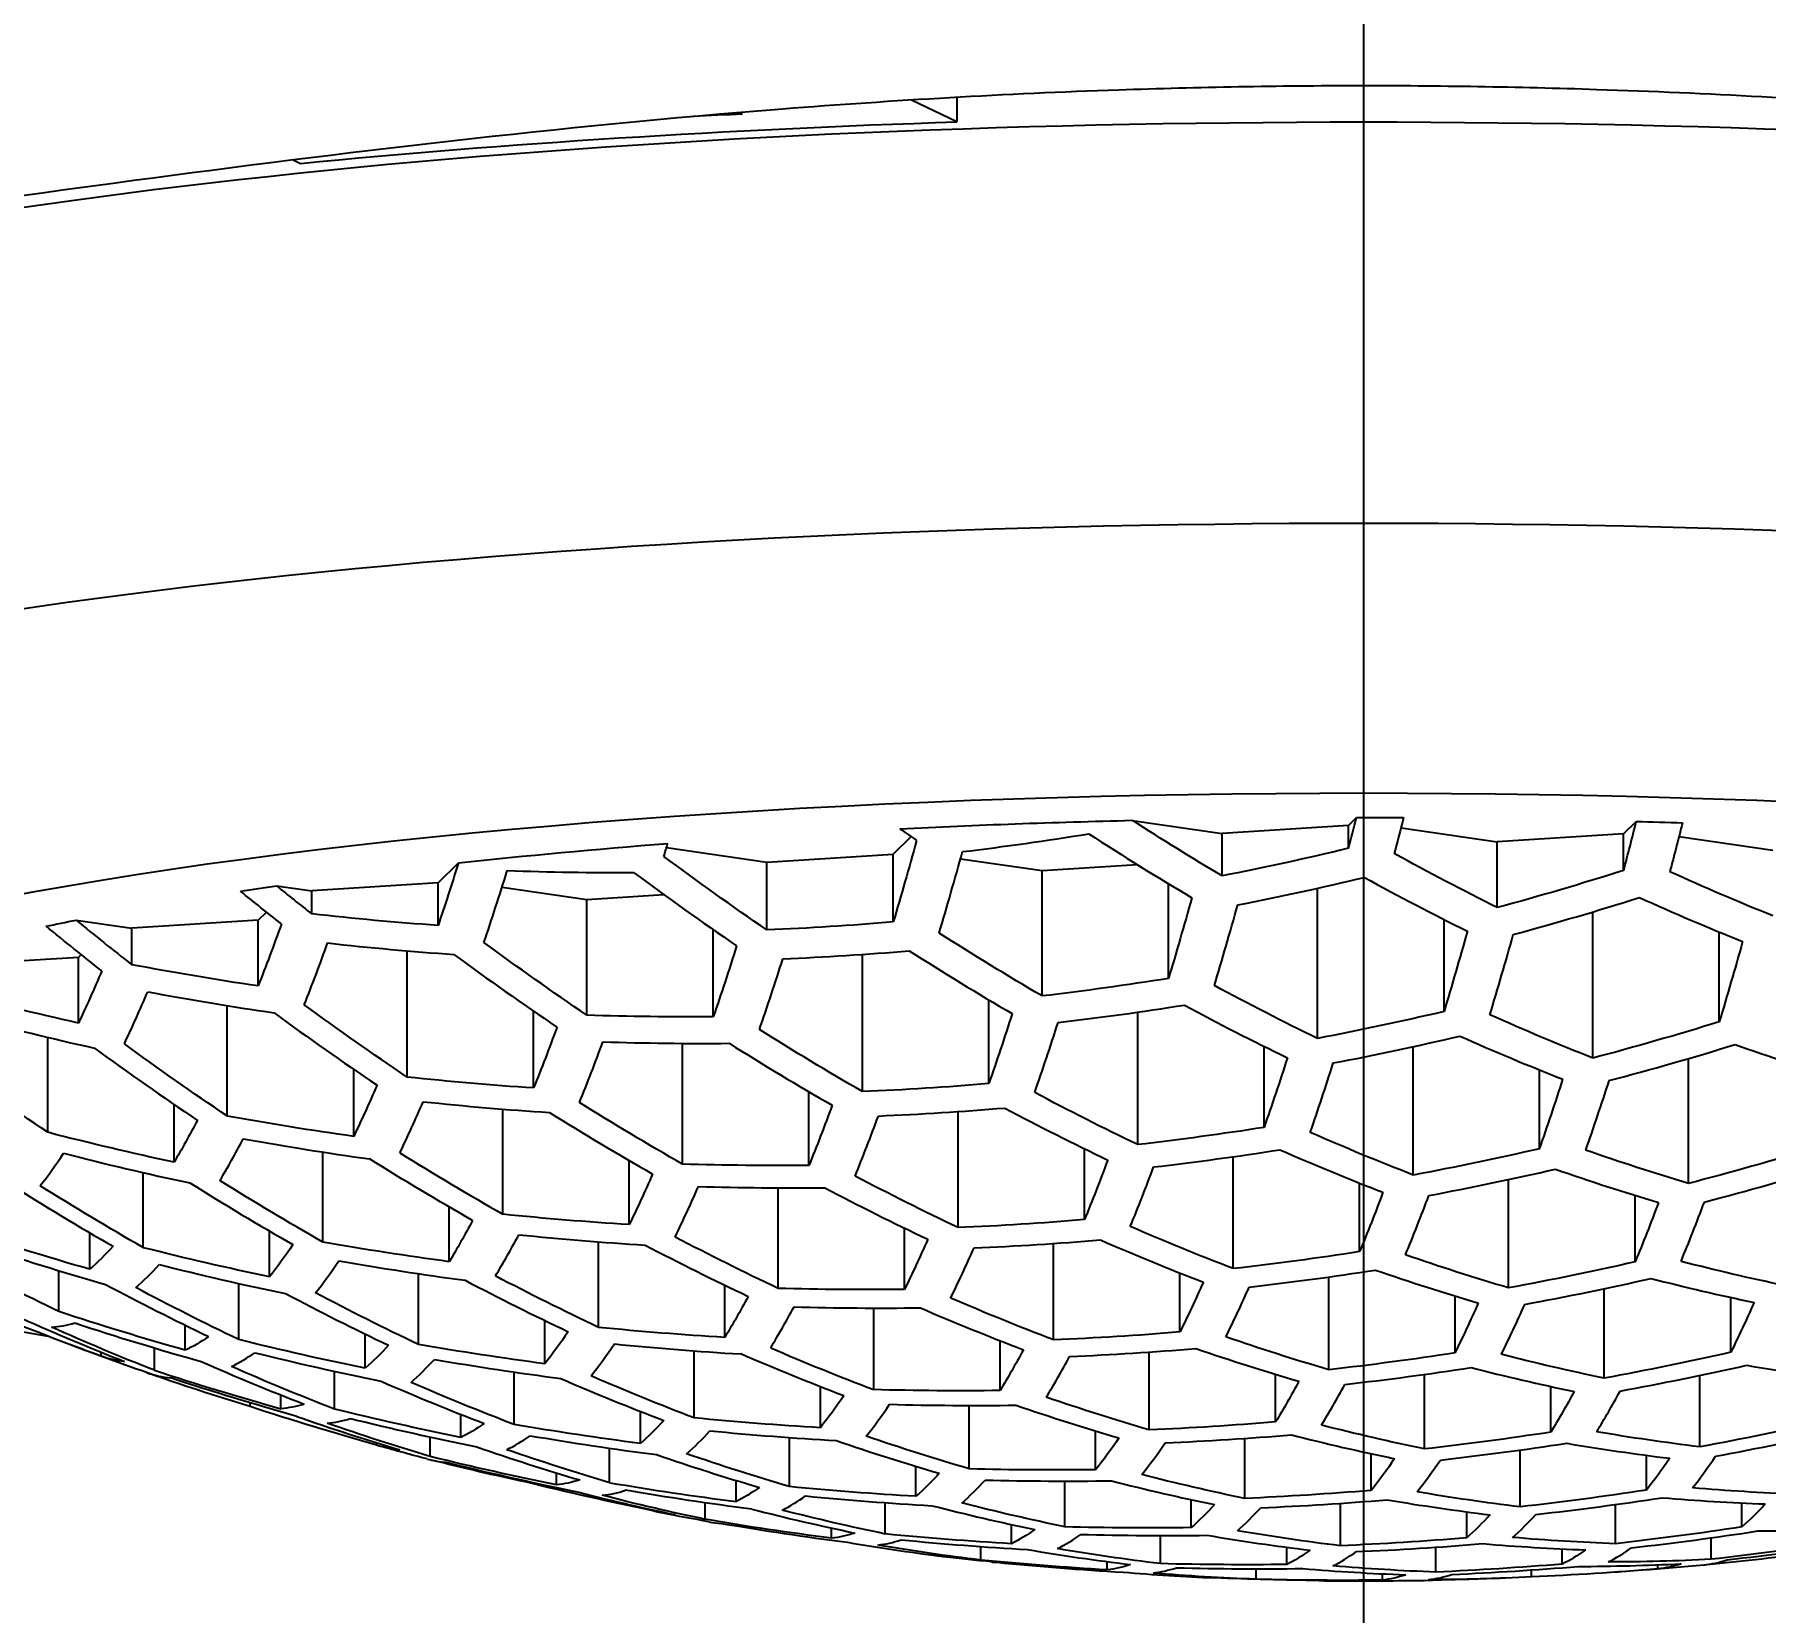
# Model space of a CAD drawing. Header units: millimetres. Extents: x 296 to 1136, y 93 to 687.
# Drawn here: x 426.03 to 433.46, y 454.12 to 460.89 of the extents above; entities that cross this region are included whole.
import ezdxf

# ---------------------------------------------------------------- set-up
doc = ezdxf.new("R2010")
doc.units = ezdxf.units.MM
doc.header["$LTSCALE"] = 0.75
doc.linetypes.add('CENTERX2', pattern=[101.6, 63.5, -12.7, 12.7, -12.7])
doc.layers.add('CENTER', color=1, linetype='CENTERX2')
doc.layers.add('DIM', color=3, linetype='Continuous')
doc.styles.get("Standard").update_dxf_attribs({"font": 'arial.ttf'})
doc.dimstyles.new('사본 ISO-25', dxfattribs={"dimtxt": 6, "dimasz": 6, "dimexe": 2.1, "dimexo": 2.1, "dimgap": 2, "dimtad": 1, "dimtih": 1, "dimtoh": 1, "dimdec": 1, "dimdsep": 46, "dimtxsty": 'Standard', "dimcen": 0, "dimclrd": 3, "dimclre": 3, "dimclrt": 4, "dimazin": 2, "dimtp": 0.1, "dimtm": 0.1, "dimtfac": 0.714286, "dimtdec": 1, "dimtmove": 0, "dimatfit": 3, "dimfxl": 1, "dimarcsym": 0})

# ---------------------------------------------------------------- blocks, each defined once
blk = doc.blocks.new('*D84')
at = {"layer": 'DIM', "color": 3, "lineweight": -2, "transparency": 16777216}
for p, q in [((429.6345, 478.6311), (377.4713, 478.6311)), ((379.5713, 472.6311), (379.5713, 406.1946)), ((379.5713, 329.6311), (379.5713, 396.0677)), ((402.4715, 323.6311), (377.4713, 323.6311))]:
    blk.add_line(p, q, dxfattribs=at)
at = {"layer": 'DIM', "color": 3, "transparency": 16777216}
for points in [[(378.5713, 472.6311), (380.5713, 472.6311), (379.5713, 478.6311)], [(378.5713, 329.6311), (380.5713, 329.6311), (379.5713, 323.6311)]]:
    blk.add_solid(points, dxfattribs=at)
at = {"layer": 'DIM', "color": 4, "transparency": 16777216, "insert": (379.5713, 401.1311), "char_height": 6, "attachment_point": 5}
blk.add_mtext('155', dxfattribs=at)

msp = doc.modelspace()

# ---------------------------------------------------------------- linework, layer by layer
for p, q in [((429.0534, 460.5557), (429.0662, 460.5495)), ((429.9876, 460.5161), (429.792, 460.6094)), ((429.9876, 460.621), (429.9876, 460.5161)), ((427.1379, 460.3526), (427.1685, 460.3379)), ((430.7408, 457.5179), (431.1263, 457.4618)), ((431.6688, 457.4961), (431.703, 457.5297)), ((432.8506, 457.4599), (432.9049, 457.5134)), ((429.7143, 457.3725), (429.7911, 457.4482)), ((431.6688, 457.4961), (431.1263, 457.4618)), ((431.1263, 457.2795), (431.1263, 457.4618)), ((431.6688, 457.3978), (431.6688, 457.4961)), ((431.8946, 457.4858), (432.3081, 457.4256)), ((432.8506, 457.4599), (432.3081, 457.4256)), ((432.8506, 457.3029), (432.8506, 457.4599)), ((433.0881, 457.4482), (433.4913, 457.3895)), ((428.7405, 457.4011), (429.1717, 457.3383)), ((429.1717, 457.3383), (429.7143, 457.3725)), ((429.7143, 457.0816), (429.7143, 457.3725)), ((432.3081, 457.1432), (432.3081, 457.4256)), ((427.7597, 457.249), (427.8471, 457.3351)), ((429.1717, 457.0473), (429.1717, 457.3383)), ((430.0031, 457.3531), (430.3535, 457.3021)), ((430.3535, 457.3021), (430.7619, 457.3279)), ((430.3535, 456.764), (430.3535, 457.3021)), ((427.0664, 457.2367), (427.2172, 457.2147)), ((427.7597, 457.249), (427.2172, 457.2147)), ((427.2172, 457.1164), (427.2172, 457.2147)), ((427.7597, 457.0667), (427.7597, 457.249)), ((428.0347, 457.2316), (428.399, 457.1785)), ((430.8961, 456.8392), (430.8961, 457.2456)), ((431.5353, 456.5816), (431.5353, 457.2262)), ((428.399, 457.1785), (428.7288, 457.1994)), ((428.399, 456.6815), (428.399, 457.1785)), ((426.2055, 457.0898), (426.4444, 457.055)), ((426.9869, 457.0893), (426.4444, 457.055)), ((426.9869, 457.0893), (427.0225, 457.1243)), ((426.9869, 456.8072), (426.9869, 457.0893)), ((432.0793, 456.6973), (432.0793, 457.0921)), ((432.7185, 456.4974), (432.7185, 457.1251)), ((426.4444, 456.8983), (426.4444, 457.055)), ((428.9415, 456.6748), (428.9415, 457.0482)), ((433.2611, 456.6531), (433.2611, 457.0384)), ((426.2156, 456.9297), (425.6731, 456.8954)), ((426.2156, 456.9297), (426.2276, 456.9415)), ((426.2156, 456.6478), (426.2156, 456.9297)), ((427.6276, 456.4159), (427.6276, 456.9577)), ((429.5822, 456.3535), (429.5822, 456.9425)), ((426.8548, 456.2485), (426.8548, 456.7223)), ((428.1701, 456.3691), (428.1701, 456.6987)), ((430.1247, 456.3878), (430.1247, 456.7473)), ((430.764, 456.126), (430.764, 456.6946)), ((426.0835, 456.1788), (426.0835, 456.5865)), ((428.8094, 456.0422), (428.8094, 456.5605)), ((431.3065, 456.1999), (431.3065, 456.5477)), ((431.9471, 455.9953), (431.9471, 456.5465)), ((433.1289, 455.9593), (433.1289, 456.4955)), ((427.3974, 456.1614), (427.3974, 456.4494)), ((432.4897, 456.1086), (432.4897, 456.4464)), ((429.3519, 456.0368), (429.3519, 456.3529)), ((426.626, 456.0504), (426.626, 456.2981)), ((428.038, 455.8272), (428.038, 456.2784)), ((429.9926, 455.7697), (429.9926, 456.2678)), ((427.2652, 455.7076), (427.2652, 456.0937)), ((430.5351, 455.804), (430.5351, 456.1084)), ((428.5806, 455.7826), (428.5806, 456.0575)), ((431.1744, 455.5935), (431.1744, 456.0741)), ((426.4939, 455.6836), (426.4939, 456.0057)), ((431.7169, 455.6665), (431.7169, 455.9607)), ((432.3562, 455.5109), (432.3562, 455.976)), ((429.2198, 455.5089), (429.2198, 455.9403)), ((432.9001, 455.6229), (432.9001, 455.9081)), ((427.8078, 455.6232), (427.8078, 455.8584)), ((426.2637, 455.5909), (426.2637, 455.7477)), ((427.0364, 455.5586), (427.0364, 455.7546)), ((429.7623, 455.5043), (429.7623, 455.7677)), ((428.4485, 455.3416), (428.4485, 455.7088)), ((430.403, 455.2875), (430.403, 455.7016)), ((426.1315, 455.4092), (426.1315, 455.5851)), ((427.6757, 455.2679), (427.6757, 455.5718)), ((430.9455, 455.3218), (430.9455, 455.575)), ((426.9043, 455.289), (426.9043, 455.5297)), ((428.991, 455.2984), (428.991, 455.5224)), ((431.5848, 455.1596), (431.5848, 455.5579)), ((432.7666, 455.1234), (432.7666, 455.5075)), ((429.6302, 455.0743), (429.6302, 455.4244)), ((432.1273, 455.232), (432.1273, 455.476)), ((433.3105, 455.2344), (433.3105, 455.47)), ((426.6741, 455.2434), (426.6741, 455.351)), ((428.2182, 455.1855), (428.2182, 455.3709)), ((427.4469, 455.1661), (427.4469, 455.3129)), ((430.1728, 455.0704), (430.1728, 455.2843)), ((426.3131, 455.2176), (426.3131, 455.235)), ((426.542, 455.1571), (426.542, 455.2532)), ((428.8589, 454.953), (428.8589, 455.2406)), ((430.8134, 454.9012), (430.8134, 455.2357)), ((427.3147, 454.9909), (427.3147, 455.1526)), ((428.0861, 454.9245), (428.0861, 455.1497)), ((431.356, 454.9355), (431.356, 455.1401)), ((431.9952, 454.8196), (431.9952, 455.1396)), ((433.177, 454.8288), (433.177, 455.1351)), ((429.4014, 454.9109), (429.4014, 455.0865)), ((432.5378, 454.8917), (432.5378, 455.0877)), ((426.9524, 455.0015), (426.9524, 455.0176)), ((427.0845, 454.9921), (427.0845, 455.0513)), ((428.6286, 454.8433), (428.6286, 454.9808)), ((430.0407, 454.734), (430.0407, 455.0063)), ((427.8573, 454.869), (427.8573, 454.968)), ((427.4949, 454.8359), (427.4949, 454.8466)), ((427.7252, 454.7872), (427.7252, 454.8709)), ((429.2693, 454.658), (429.2693, 454.8684)), ((430.5832, 454.7305), (430.5832, 454.8969)), ((431.2239, 454.6072), (431.2239, 454.865)), ((428.4965, 454.6747), (428.4965, 454.8227)), ((431.7664, 454.6415), (431.7664, 454.7993)), ((432.4057, 454.5711), (432.4057, 454.8149)), ((432.9482, 454.643), (432.9482, 454.7923)), ((428.1356, 454.6779), (428.1356, 454.6829)), ((428.2677, 454.6654), (428.2677, 454.717)), ((429.0391, 454.5939), (429.0391, 454.6844)), ((429.8118, 454.6163), (429.8118, 454.745)), ((430.4511, 454.4853), (430.4511, 454.6816)), ((428.6781, 454.5552), (428.6781, 454.5588)), ((428.9069, 454.5175), (428.9069, 454.5886)), ((429.6797, 454.4546), (429.6797, 454.589)), ((430.9936, 454.4819), (430.9936, 454.6019)), ((431.6343, 454.4039), (431.6343, 454.5863)), ((432.1768, 454.4382), (432.1768, 454.5497)), ((432.8161, 454.4129), (432.8161, 454.5813)), ((433.3586, 454.485), (433.3586, 454.5879)), ((429.4495, 454.4363), (429.4495, 454.48)), ((430.2223, 454.4129), (430.2223, 454.4952)), ((430.0902, 454.3427), (430.0902, 454.4008)), ((430.8615, 454.3273), (430.8615, 454.4481)), ((431.404, 454.3238), (431.404, 454.3976)), ((432.0447, 454.2911), (432.0447, 454.398)), ((432.5872, 454.3253), (432.5872, 454.3905)), ((433.2265, 454.3459), (433.2265, 454.4384)), ((430.6327, 454.3006), (430.6327, 454.3362)), ((432.9977, 454.3044), (432.9977, 454.3224)), ((431.2719, 454.2605), (431.2719, 454.3051)), ((431.8145, 454.2567), (431.8145, 454.2837)), ((432.4551, 454.2701), (432.4551, 454.3003))]:
    msp.add_line(p, q)
at = {"extrusion": (0, 0, -1)}
for start, end in [(289.23021, 290.6922), (284.82045, 285.58596), (280.30121, 281.04997), (275.8302, 276.57697), (264.42571, 266.38307), (270.69926, 272.3326), (267.78791, 268.92295)]:
    msp.add_arc((-431.7345, 469.9777), 15.7243, start, end, dxfattribs=at)
for centre, major_axis, ratio, start_param, end_param in [((431.7345, 458.9703), (-8.9, 0), 0.173648, 0, 3.141593), ((431.7345, 458.9211), (-9.35, 0), 0.173648, 1.060606, 1.382855), ((431.7345, 456.2621), (-7.3, 0), 0.173648, 1.294504, 1.434248), ((434.8851, 470.6297), (3.0278, -14.6309), 0.754407, 0.602347, 0.638234), ((431.7345, 456.2621), (-7.3, 0), 0.173648, 1.566477, 1.594254), ((430.6526, 470.0108), (0.4801, 15.6786), 0.17101, 2.486332, 2.502789), ((431.7345, 456.2621), (-7.3, 0), 0.173648, 1.731814, 1.759392), ((431.8356, 469.9746), (0.4812, 15.7166), 0.17101, 2.481678, 2.503939), ((428.6816, 470.0711), (0.4718, 15.4085), 0.17101, 2.52744, 2.568396), ((431.7345, 456.2621), (-7.3, 0), 0.173648, 1.009213, 1.148959), ((433.7272, 470.39), (3.124, -15.0959), 0.754407, 0.663757, 0.704713), ((429.443, 471.0709), (6.1255, 12.8391), 0.925417, 2.498298, 2.539328), ((435.2707, 470.7095), (2.9852, -14.4249), 0.754407, 0.53339, 0.574248), ((426.9077, 470.1255), (0.4573, 14.934), 0.17101, 2.593919, 2.629807), ((429.6482, 470.973), (6.2406, 13.0805), 0.925415, 2.428224, 2.469019), ((435.6572, 470.7895), (2.9368, -14.1911), 0.754407, 0.464098, 0.504895), ((431.7345, 456.2621), (-7.3, 0), 0.173648, 0.849024, 0.876984), ((432.4399, 470.1236), (3.1788, -15.3605), 0.754407, 0.729416, 0.745832), ((429.8634, 470.035), (0.4777, 15.6018), 0.17101, 2.533221, 2.573572), ((431.7345, 456.2621), (-7.3, 0), 0.173648, 0.684067, 0.711466), ((431.6685, 469.964), (3.1865, -15.3978), 0.754407, 0.728214, 0.750475), ((426.3155, 470.1436), (0.4508, 14.7232), 0.17101, 2.657949, 2.698807), ((429.443, 471.0709), (6.1255, 12.8391), 0.925417, 2.791844, 2.832874), ((429.443, 471.0709), (6.1255, 12.8391), 0.925417, 2.645292, 2.68588), ((432.955, 470.2302), (3.1633, -15.2854), 0.754407, 0.65863, 0.698982), ((434.1129, 470.4698), (3.0971, -14.9657), 0.754407, 0.59463, 0.634805), ((431.0465, 469.9987), (0.4808, 15.7015), 0.17101, 2.536084, 2.576132), ((432.2287, 469.9625), (0.4808, 15.709), 0.170948, 2.536307, 2.576333), ((428.0895, 470.0893), (0.4677, 15.2754), 0.17101, 2.597393, 2.637568), ((425.7246, 470.1617), (0.4435, 14.485), 0.17101, 2.727258, 2.768055), ((429.6482, 470.973), (6.2406, 13.0805), 0.925417, 2.862262, 2.90306), ((429.6482, 470.973), (6.2406, 13.0805), 0.925417, 2.573832, 2.613774), ((429.8534, 470.8751), (6.3432, 13.2955), 0.925417, 2.931508, 2.972367), ((434.4985, 470.5497), (3.0651, -14.8111), 0.754408, 0.526354, 0.566061), ((432.1836, 470.0706), (3.1834, -15.3829), 0.754407, 0.656021, 0.696069), ((429.2725, 470.0531), (0.4751, 15.5171), 0.17101, 2.603322, 2.642792), ((429.8534, 470.8751), (6.3432, 13.2955), 0.925416, 2.504092, 2.543787), ((427.4986, 470.1074), (0.4629, 15.1175), 0.17101, 2.666139, 2.705844), ((429.6482, 470.973), (6.2406, 13.0805), 0.925417, 2.717502, 2.757445), ((433.3415, 470.3102), (3.146, -15.2022), 0.754407, 0.589361, 0.628831), ((434.885, 470.6297), (3.0279, -14.6309), 0.754414, 0.458172, 0.497687), ((430.0587, 470.7772), (6.4337, 13.4853), 0.925417, 2.435475, 2.47499), ((431.4115, 469.9108), (3.185, -15.3902), 0.754414, 0.655881, 0.695908), ((430.6401, 469.7512), (3.1678, -15.3075), 0.754407, 0.658089, 0.698372), ((430.4546, 470.0168), (0.4794, 15.6632), 0.170948, 2.606839, 2.645896), ((429.8534, 470.8751), (6.3432, 13.2955), 0.925417, 2.787489, 2.827081), ((431.8343, 469.9746), (0.4812, 15.7167), 0.17101, 2.608061, 2.646969), ((426.9065, 470.1254), (0.4571, 14.9336), 0.170948, 2.734492, 2.774008), ((429.8534, 470.8751), (6.3432, 13.2955), 0.925417, 2.645988, 2.685183), ((433.7272, 470.39), (3.1241, -15.0959), 0.754414, 0.521368, 0.560265), ((430.0587, 470.7772), (6.4337, 13.4853), 0.925417, 2.856285, 2.895801), ((432.5693, 470.1504), (3.1758, -15.3455), 0.754414, 0.586305, 0.625362), ((428.6806, 470.0711), (0.4716, 15.4083), 0.170948, 2.671925, 2.710821), ((430.2639, 470.6793), (6.5128, 13.651), 0.925417, 2.924422, 2.964129), ((426.3155, 470.1436), (0.4508, 14.7232), 0.17101, 2.803128, 2.842722), ((430.0587, 470.7772), (6.4337, 13.4853), 0.925417, 2.576592, 2.61533), ((434.1137, 470.47), (3.097, -14.9654), 0.754407, 0.453868, 0.49246), ((430.2639, 470.6793), (6.5128, 13.651), 0.925417, 2.508333, 2.546873), ((434.4994, 470.5498), (3.065, -14.8108), 0.754407, 0.386292, 0.424833), ((430.4691, 470.5814), (6.5808, 13.7934), 0.925417, 2.440706, 2.479299), ((431.6685, 469.964), (3.1865, -15.3978), 0.754407, 0.585235, 0.624144), ((430.0587, 470.7772), (6.4337, 13.4853), 0.925417, 2.715942, 2.75468), ((429.8634, 470.035), (0.4777, 15.6018), 0.17101, 2.675617, 2.713994), ((430.2544, 469.6714), (3.1522, -15.2321), 0.754407, 0.588813, 0.628197), ((431.0258, 469.831), (3.1787, -15.3602), 0.754407, 0.58604, 0.625055), ((428.0894, 470.0893), (0.4677, 15.2754), 0.17101, 2.739693, 2.778286), ((432.9558, 470.2304), (3.1632, -15.2853), 0.754407, 0.518159, 0.556536), ((431.0452, 469.9988), (0.4808, 15.7014), 0.17101, 2.677502, 2.715617), ((432.2282, 469.9626), (0.481, 15.709), 0.17101, 2.677593, 2.715688), ((427.4973, 470.1074), (0.4629, 15.1171), 0.17101, 2.807368, 2.845909), ((430.2639, 470.6793), (6.5128, 13.651), 0.925417, 2.7843, 2.82284), ((430.2639, 470.6793), (6.5128, 13.651), 0.925417, 2.646499, 2.684673), ((430.8795, 470.3856), (6.6848, 14.0114), 0.925417, 2.98753, 3.027005), ((432.1836, 470.0706), (3.1834, -15.3829), 0.754407, 0.516585, 0.554701), ((433.3415, 470.3102), (3.146, -15.2022), 0.754407, 0.450984, 0.48895), ((426.3142, 470.1436), (0.4508, 14.7227), 0.17101, 2.944981, 2.98418), ((430.6743, 470.4835), (6.638, 13.9134), 0.925417, 2.919431, 2.958329), ((426.9064, 470.1255), (0.4572, 14.9335), 0.17101, 2.875529, 2.914269), ((430.4691, 470.5814), (6.5808, 13.7934), 0.925417, 2.851975, 2.890568), ((429.2712, 470.0531), (0.4751, 15.5169), 0.17101, 2.74325, 2.781216), ((430.4691, 470.5814), (6.5808, 13.7934), 0.925417, 2.578587, 2.616455), ((433.7272, 470.39), (3.124, -15.0959), 0.754408, 0.384093, 0.421895), ((429.0965, 469.4317), (3.0761, -14.8644), 0.754407, 0.525564, 0.565117), ((430.6743, 470.4835), (6.638, 13.9134), 0.925416, 2.511324, 2.549222), ((434.1137, 470.47), (3.097, -14.9654), 0.754407, 0.316811, 0.354679), ((429.8687, 469.5915), (3.1318, -15.1335), 0.754407, 0.520829, 0.559621), ((431.4123, 469.911), (3.1849, -15.3903), 0.754407, 0.516465, 0.55456), ((430.4691, 470.5814), (6.5808, 13.7934), 0.925417, 2.714817, 2.752685), ((430.4543, 470.0169), (0.4796, 15.6632), 0.17101, 2.745299, 2.782896), ((431.9056, 469.8961), (6.7675, 14.1847), 0.925417, 3.053945, 3.093974), ((430.6401, 469.7512), (3.1678, -15.3075), 0.754407, 0.517887, 0.556205), ((428.6803, 470.0712), (0.4718, 15.4083), 0.17101, 2.810307, 2.848107), ((432.5702, 470.1506), (3.1757, -15.3454), 0.754407, 0.449257, 0.486854), ((431.833, 469.9747), (0.4812, 15.7167), 0.17101, 2.746055, 2.783519), ((432.8191, 469.9445), (0.4801, 15.6784), 0.17101, 2.745465, 2.783025), ((431.2899, 470.1898), (6.7477, 14.1433), 0.925417, 2.98442, 3.023481), ((428.7109, 469.3519), (3.0407, -14.6929), 0.754414, 0.457574, 0.496917), ((426.9051, 470.1255), (0.4572, 14.9331), 0.17101, 3.014837, 3.053578), ((431.0847, 470.2877), (6.7213, 14.0879), 0.925417, 2.916218, 2.954597), ((428.0881, 470.0893), (0.4677, 15.275), 0.17101, 2.877523, 2.915391), ((430.6743, 470.4835), (6.638, 13.9134), 0.925417, 2.78205, 2.81985), ((430.6743, 470.4835), (6.638, 13.9134), 0.925417, 2.646859, 2.684313), ((432.9558, 470.2304), (3.1632, -15.2853), 0.754407, 0.382644, 0.419967), ((426.905, 470.1255), (0.4572, 14.9331), 0.17101, 3.155088, 3.194607), ((427.4972, 470.1074), (0.4629, 15.1171), 0.17101, 2.945436, 2.983613), ((430.8795, 470.3856), (6.6848, 14.0114), 0.925417, 2.849042, 2.88701), ((431.6694, 469.9642), (3.1865, -15.3978), 0.754407, 0.448682, 0.486146), ((429.8621, 470.035), (0.4777, 15.6017), 0.17101, 2.812234, 2.849556), ((430.8795, 470.3856), (6.6848, 14.0114), 0.925417, 2.579944, 2.61722), ((433.3415, 470.3102), (3.146, -15.2022), 0.754408, 0.316096, 0.353374), ((431.0847, 470.2877), (6.7212, 14.0879), 0.925416, 2.51325, 2.55067), ((428.3252, 469.2721), (2.9998, -14.4956), 0.754407, 0.389091, 0.428488), ((429.4831, 469.5117), (3.1065, -15.0112), 0.754407, 0.453445, 0.491916), ((431.0266, 469.8312), (3.1787, -15.3603), 0.754407, 0.449128, 0.486688), ((431.7687, 469.9613), (6.7708, 14.1916), 0.925417, 2.983296, 3.022207), ((430.2544, 469.6714), (3.1522, -15.2321), 0.754407, 0.450721, 0.488611), ((430.8795, 470.3856), (6.6848, 14.0114), 0.925417, 2.71405, 2.751327), ((431.0452, 469.9988), (0.4808, 15.7014), 0.17101, 2.813158, 2.850239), ((432.227, 469.9626), (0.481, 15.709), 0.17101, 2.813232, 2.850296), ((432.1108, 469.7982), (6.7543, 14.1571), 0.925417, 2.984099, 3.023116), ((427.4958, 470.1074), (0.4627, 15.1167), 0.170948, 3.083181, 3.121725), ((431.4951, 470.0919), (6.7642, 14.1778), 0.925417, 2.914595, 2.952712), ((429.2712, 470.0531), (0.4751, 15.5169), 0.17101, 2.87883, 2.916106), ((432.1845, 470.0708), (3.1834, -15.3828), 0.754407, 0.381914, 0.418995), ((429.0974, 469.4319), (3.0762, -14.8647), 0.754407, 0.386014, 0.424413), ((428.0881, 470.0893), (0.4677, 15.275), 0.17101, 3.013657, 3.051527), ((431.2899, 470.1898), (6.7477, 14.1433), 0.925417, 2.847311, 2.88491), ((428.679, 470.0712), (0.4718, 15.408), 0.17101, 2.945796, 2.983251), ((431.0847, 470.2877), (6.7213, 14.0879), 0.925417, 2.7806, 2.817924), ((431.0847, 470.2877), (6.7213, 14.0879), 0.925417, 2.647091, 2.684081), ((432.5702, 470.1506), (3.1757, -15.3454), 0.754407, 0.315643, 0.35257), ((431.4951, 470.0919), (6.7641, 14.1779), 0.925416, 2.514224, 2.551402), ((428.0868, 470.0894), (0.4677, 15.2747), 0.17101, 3.150774, 3.189369), ((431.4123, 469.911), (3.1849, -15.3903), 0.754407, 0.381906, 0.41897), ((430.453, 470.0169), (0.4796, 15.6631), 0.17101, 2.879631, 2.916558), ((431.2899, 470.1898), (6.7477, 14.1433), 0.925417, 2.580744, 2.617671), ((432.9558, 470.2304), (3.1632, -15.2853), 0.754408, 0.249234, 0.286226), ((431.9056, 469.8961), (6.7675, 14.1847), 0.925417, 2.914472, 2.952569), ((428.7117, 469.3521), (3.0407, -14.6933), 0.754407, 0.317875, 0.352574), ((429.8688, 469.5915), (3.1319, -15.1334), 0.754414, 0.383907, 0.421612), ((430.6409, 469.7514), (3.1679, -15.3077), 0.754407, 0.382525, 0.419792), ((431.6361, 469.9807), (0.4812, 15.7167), 0.17101, 2.879872, 2.916672), ((432.8179, 469.9445), (0.4799, 15.6785), 0.170948, 2.879672, 2.916563), ((428.679, 470.0712), (0.4718, 15.408), 0.17101, 3.080891, 3.118692), ((429.8621, 470.035), (0.4777, 15.6017), 0.17101, 2.945977, 2.982968), ((431.2899, 470.1898), (6.7477, 14.1433), 0.925417, 2.713598, 2.750525), ((431.7988, 469.991), (3.1865, -15.3978), 0.754407, 0.31548, 0.352281), ((432.316, 469.7003), (6.7312, 14.1087), 0.925417, 2.915841, 2.954159), ((429.4831, 469.5117), (3.1065, -15.0112), 0.754407, 0.316811, 0.354564), ((431.7687, 469.9613), (6.7708, 14.1916), 0.925417, 2.846685, 2.88415), ((429.2698, 470.0531), (0.4749, 15.5166), 0.170948, 3.012881, 3.050159), ((431.4951, 470.0919), (6.7642, 14.1778), 0.925417, 2.779868, 2.81695), ((431.4951, 470.0919), (6.7642, 14.1778), 0.925417, 2.647208, 2.683963), ((432.1845, 470.0708), (3.1835, -15.3828), 0.754414, 0.249353, 0.286109), ((431.7004, 469.994), (6.7707, 14.1916), 0.925417, 2.581033, 2.617834), ((432.571, 470.1508), (3.1756, -15.3453), 0.754407, 0.18284, 0.219767), ((429.2699, 470.0531), (0.4751, 15.5166), 0.17101, 3.147784, 3.185752), ((430.2553, 469.6715), (3.1523, -15.2323), 0.754407, 0.31605, 0.353252), ((431.0266, 469.8312), (3.1788, -15.3602), 0.754414, 0.315649, 0.35254), ((431.0439, 469.9988), (0.4806, 15.7013), 0.170948, 2.946093, 2.98285), ((432.2269, 469.9626), (0.481, 15.709), 0.17101, 2.946054, 2.982792), ((433.4087, 469.9264), (0.4784, 15.6249), 0.17101, 2.945956, 2.982891), ((432.1108, 469.7982), (6.7543, 14.1571), 0.925417, 2.847132, 2.884693), ((429.8608, 470.035), (0.4777, 15.6015), 0.17101, 3.079441, 3.116765), ((430.453, 470.0169), (0.4796, 15.6631), 0.17101, 3.012387, 3.049314), ((431.7004, 469.994), (6.7707, 14.1916), 0.925417, 2.713433, 2.750235), ((431.4131, 469.9112), (3.185, -15.3903), 0.754407, 0.249361, 0.286099), ((432.1108, 469.7982), (6.7543, 14.1571), 0.925417, 2.580827, 2.617718), ((429.8696, 469.5917), (3.1319, -15.1337), 0.754407, 0.2491, 0.28646), ((431.9056, 469.8961), (6.7675, 14.1847), 0.925417, 2.779812, 2.816876), ((430.6409, 469.7514), (3.1679, -15.3077), 0.754407, 0.24931, 0.286246), ((431.6348, 469.9807), (0.4812, 15.7167), 0.17101, 3.012224, 3.049024), ((431.9056, 469.8961), (6.7675, 14.1847), 0.925417, 2.647217, 2.683955), ((431.7988, 469.991), (3.1865, -15.3978), 0.754407, 0.183178, 0.219978), ((432.8178, 469.9445), (0.4801, 15.6785), 0.17101, 3.01229, 3.049181), ((432.5212, 469.6024), (6.6981, 14.0393), 0.925417, 2.580114, 2.617316), ((430.4517, 470.0169), (0.4796, 15.663), 0.17101, 3.146052, 3.169335), ((432.316, 469.7003), (6.7312, 14.1087), 0.925417, 2.78043, 2.817697), ((431.0439, 469.9988), (0.4808, 15.7013), 0.17101, 3.078656, 3.115738), ((432.1108, 469.7982), (6.7543, 14.1571), 0.925417, 2.713551, 2.750442), ((431.0275, 469.8313), (3.1788, -15.3604), 0.754407, 0.182972, 0.219863), ((432.316, 469.7003), (6.7312, 14.1087), 0.925417, 2.647118, 2.684054), ((431.4131, 469.9112), (3.185, -15.3903), 0.754407, 0.116538, 0.153601), ((433.4087, 469.9264), (0.4784, 15.6249), 0.17101, 3.079168, 3.116435), ((431.0275, 469.8313), (3.1788, -15.3604), 0.754407, 0.048823, 0.086382), ((430.2553, 469.6715), (3.1523, -15.2323), 0.754407, 0.182306, 0.219508), ((432.5212, 469.6024), (6.6981, 14.0393), 0.925417, 2.713954, 2.751156), ((432.2257, 469.9626), (0.481, 15.7091), 0.17101, 3.0786, 3.115664), ((430.6418, 469.7515), (3.1679, -15.3078), 0.754407, 0.115718, 0.152985), ((432.7264, 469.5045), (6.6547, 13.9485), 0.925417, 2.646906, 2.684266)]:
    msp.add_ellipse(centre, major_axis=major_axis, ratio=ratio, start_param=start_param, end_param=end_param, dxfattribs=at)
for centre, major_axis, ratio, start_param, end_param in [((431.7345, 458.9211), (9.75, 0), 0.173648, 1.848005, 1.870568), ((431.7345, 457.2469), (8.9, 0), 0.173648, 6.105932, 9.602032), ((431.7345, 456.2621), (7.9, 0), 0.173648, 5.509136, 10.198852), ((430.4556, 470.0168), (-0.4796, -15.6633), 0.17101, 0.63929, 0.653374), ((431.6374, 469.9806), (-0.4812, -15.7167), 0.17101, 0.637598, 0.659918), ((434.37, 470.5231), (-3.0763, 14.8654), 0.754407, 2.464666, 2.471345), ((429.3062, 471.1362), (-6.0414, -12.6628), 0.925417, 0.52953, 0.570797), ((434.7556, 470.6029), (-3.0409, 14.6941), 0.754407, 2.499671, 2.540689), ((427.6968, 470.1013), (-0.4646, -15.1733), 0.17101, 0.579687, 0.586366), ((428.8786, 470.0651), (-0.473, -15.4474), 0.17101, 0.572144, 0.612978), ((427.1046, 470.1194), (-0.4592, -14.9981), 0.17101, 0.5103, 0.551318), ((429.3062, 471.1362), (-6.0414, -12.6628), 0.925417, 0.38111, 0.422377), ((433.5978, 470.3633), (-3.132, 15.1342), 0.754407, 2.438008, 2.478842), ((432.5693, 470.1504), (-3.1757, 15.3455), 0.754407, 2.397658, 2.411742), ((429.5114, 471.0383), (-6.1653, -12.9226), 0.925417, 0.601338, 0.642204), ((435.1422, 470.6829), (-3, 14.4966), 0.754406, 2.568908, 2.609546), ((430.0602, 470.0289), (-0.4785, -15.6248), 0.171033, 0.567414, 0.607693), ((429.7166, 470.9404), (-6.2762, -13.155), 0.925417, 0.671449, 0.712001), ((435.5278, 470.7627), (-2.9536, 14.2725), 0.754407, 2.63802, 2.678575), ((431.7971, 469.9906), (-3.1865, 15.3978), 0.754407, 2.391113, 2.41338), ((426.5138, 470.1375), (-0.4531, -14.7968), 0.17101, 0.441486, 0.482124), ((429.5114, 471.0383), (-6.1653, -12.9226), 0.925417, 0.30981, 0.350568), ((431.2435, 469.9927), (-0.481, -15.7091), 0.17101, 0.565261, 0.605289), ((432.8264, 470.2036), (-3.1679, 15.308), 0.754407, 2.443289, 2.48357), ((428.2877, 470.0832), (-0.4692, -15.3227), 0.17101, 0.503031, 0.543066), ((429.5114, 471.0383), (-6.1653, -12.9226), 0.925417, 0.455844, 0.49617), ((433.9843, 470.4432), (-3.1066, 15.0118), 0.754407, 2.507967, 2.548002), ((425.9216, 470.1557), (-0.446, -14.5676), 0.17101, 0.372409, 0.412967), ((429.7166, 470.9404), (-6.2762, -13.155), 0.925417, 0.239905, 0.280457), ((432.0542, 470.0438), (-3.185, 15.3904), 0.754407, 2.445691, 2.485718), ((429.7166, 470.9404), (-6.2762, -13.155), 0.925417, 0.527526, 0.567238), ((434.37, 470.5231), (-3.0763, 14.8654), 0.754407, 2.576655, 2.616203), ((429.9218, 470.8425), (-6.3747, -13.3615), 0.925417, 0.170789, 0.211429), ((429.4695, 470.047), (-0.4761, -15.5479), 0.17101, 0.498139, 0.537523), ((431.2829, 469.8842), (-3.1834, 15.3827), 0.754407, 2.445464, 2.485513), ((427.6955, 470.1013), (-0.4646, -15.173), 0.17101, 0.434782, 0.474332), ((429.7166, 470.9404), (-6.2762, -13.155), 0.925417, 0.384671, 0.424383), ((433.2121, 470.2834), (-3.1523, 15.2327), 0.754407, 2.513462, 2.552845), ((429.9218, 470.8425), (-6.3747, -13.3615), 0.925417, 0.597201, 0.636697), ((434.7565, 470.603), (-3.0408, 14.6937), 0.754408, 2.644904, 2.684242), ((430.1271, 470.7446), (-6.4614, -13.5431), 0.925417, 0.665779, 0.705117), ((435.1422, 470.6829), (-3, 14.4966), 0.754407, 2.713325, 2.752719), ((430.6632, 470.01), (-0.4737, -15.6795), 0.16879, 0.495504, 0.534466), ((431.6374, 469.9806), (-0.4812, -15.7167), 0.17101, 0.494624, 0.533531), ((427.1046, 470.1194), (-0.4592, -14.9981), 0.17101, 0.36679, 0.406128), ((429.9218, 470.8425), (-6.3747, -13.3615), 0.925417, 0.315316, 0.354708), ((432.4408, 470.1238), (-3.1788, 15.3604), 0.754407, 2.516596, 2.555609), ((428.8786, 470.0651), (-0.473, -15.4474), 0.17101, 0.430157, 0.468947), ((429.9218, 470.8425), (-6.3747, -13.3615), 0.925417, 0.456506, 0.495507), ((433.5986, 470.3634), (-3.1319, 15.1339), 0.754407, 2.582085, 2.620875), ((426.5124, 470.1376), (-0.453, -14.7963), 0.17101, 0.298266, 0.33766), ((430.1271, 470.7446), (-6.4614, -13.5431), 0.925417, 0.246794, 0.286132), ((430.1271, 470.7446), (-6.4614, -13.5431), 0.925417, 0.526048, 0.564619), ((433.9843, 470.4432), (-3.1066, 15.0118), 0.754407, 2.649788, 2.688257), ((425.9216, 470.1557), (-0.446, -14.5676), 0.17101, 0.228585, 0.268302), ((430.3323, 470.6467), (-6.5367, -13.701), 0.925417, 0.178588, 0.218137), ((431.798, 469.9908), (-3.1865, 15.3978), 0.754407, 2.517501, 2.556408), ((430.0604, 470.0289), (-0.4784, -15.6249), 0.17101, 0.427221, 0.465537), ((430.3324, 470.6467), (-6.5374, -13.7006), 0.925432, 0.594222, 0.632721), ((434.3708, 470.5232), (-3.0763, 14.8651), 0.754407, 2.717337, 2.755734), ((430.5375, 470.5488), (-6.601, -13.8359), 0.925417, 0.661717, 0.700185), ((430.125, 469.6446), (-3.1459, 15.2016), 0.754407, 2.512587, 2.552062), ((430.8972, 469.8044), (-3.1756, 15.3451), 0.754407, 2.516171, 2.555229), ((428.2864, 470.0832), (-0.4692, -15.3224), 0.17101, 0.362728, 0.401197), ((430.1271, 470.7446), (-6.4614, -13.5431), 0.925417, 0.387295, 0.425866), ((432.8264, 470.2036), (-3.1679, 15.308), 0.754407, 2.585447, 2.623764), ((431.2421, 469.9927), (-0.481, -15.709), 0.17101, 0.425855, 0.46395), ((432.4252, 469.9565), (-0.4808, -15.7013), 0.17101, 0.426027, 0.464143), ((427.6955, 470.1013), (-0.4646, -15.1729), 0.17101, 0.295297, 0.333695), ((430.3323, 470.6467), (-6.5367, -13.701), 0.925417, 0.319332, 0.357729), ((430.9479, 470.353), (-6.6981, -14.0393), 0.925417, 0.11534, 0.154726), ((432.0551, 470.044), (-3.185, 15.3903), 0.754407, 2.587034, 2.625129), ((429.4695, 470.047), (-0.4761, -15.5479), 0.17101, 0.360057, 0.397944), ((430.3323, 470.6467), (-6.5367, -13.701), 0.925417, 0.456989, 0.495024), ((433.213, 470.2836), (-3.1523, 15.2325), 0.754407, 2.653088, 2.690975), ((426.5124, 470.1376), (-0.453, -14.7963), 0.17101, 0.157564, 0.196568), ((430.7427, 470.4509), (-6.6547, -13.9485), 0.925417, 0.184021, 0.222814), ((427.1033, 470.1195), (-0.4592, -14.9976), 0.17101, 0.227109, 0.265682), ((430.5375, 470.5488), (-6.601, -13.8359), 0.925417, 0.251728, 0.290198), ((430.5375, 470.5488), (-6.601, -13.8359), 0.925417, 0.524989, 0.562739), ((433.5986, 470.3634), (-3.1319, 15.1339), 0.754407, 2.720091, 2.757794), ((429.7393, 469.5648), (-3.1239, 15.0951), 0.754407, 2.581156, 2.620057), ((431.2829, 469.8842), (-3.1834, 15.3827), 0.754407, 2.586837, 2.624954), ((430.6513, 470.0108), (-0.4801, -15.6785), 0.17101, 0.358517, 0.396076), ((430.7428, 470.4509), (-6.6555, -13.9481), 0.925432, 0.59212, 0.629922), ((433.9851, 470.4434), (-3.1066, 15.0115), 0.754407, 2.78718, 2.824932), ((430.5115, 469.7246), (-3.1632, 15.2849), 0.754407, 2.584948, 2.623327), ((428.8773, 470.0652), (-0.473, -15.4471), 0.17101, 0.293191, 0.330894), ((430.5375, 470.5488), (-6.601, -13.8359), 0.925417, 0.389177, 0.426928), ((432.4408, 470.1238), (-3.1788, 15.3604), 0.754407, 2.654908, 2.692468), ((431.6361, 469.9807), (-0.4812, -15.7167), 0.17101, 0.358071, 0.395535), ((428.5823, 469.3253), (-3.0276, 14.6301), 0.754407, 2.643679, 2.683197), ((426.5111, 470.1376), (-0.453, -14.7959), 0.17101, 0.016409, 0.055809), ((431.3583, 470.1572), (-6.7543, -14.1571), 0.925417, 0.118478, 0.157493), ((427.1033, 470.1195), (-0.4592, -14.9976), 0.17101, 0.088451, 0.127024), ((431.1531, 470.2551), (-6.7312, -14.1087), 0.925417, 0.187434, 0.225752), ((427.6942, 470.1014), (-0.4646, -15.1726), 0.17101, 0.15805, 0.196087), ((430.9479, 470.353), (-6.6981, -14.0393), 0.925417, 0.255032, 0.29292), ((428.2864, 470.0832), (-0.4692, -15.3224), 0.17101, 0.226101, 0.263852), ((430.7427, 470.4509), (-6.6547, -13.9485), 0.925417, 0.322134, 0.359837), ((431.798, 469.9908), (-3.1865, 15.3978), 0.754407, 2.655448, 2.692912), ((430.0604, 470.0289), (-0.4784, -15.6249), 0.17101, 0.291915, 0.329182), ((430.7427, 470.4509), (-6.6547, -13.9485), 0.925417, 0.457327, 0.494687), ((432.8273, 470.2038), (-3.1679, 15.3078), 0.754407, 2.721851, 2.759117), ((427.102, 470.1195), (-0.4592, -14.9972), 0.17101, 6.231173, 6.270515), ((431.7004, 469.994), (-6.7707, -14.1916), 0.925417, 0.119385, 0.158296), ((429.3537, 469.485), (-3.0969, 14.9648), 0.754407, 2.648916, 2.687513), ((430.9479, 470.353), (-6.6981, -14.0393), 0.925417, 0.524279, 0.56148), ((433.213, 470.2836), (-3.1523, 15.2325), 0.754407, 2.788392, 2.825594), ((431.1531, 470.2551), (-6.7312, -14.1087), 0.925417, 0.590753, 0.628118), ((433.5995, 470.3636), (-3.1319, 15.1337), 0.754406, 2.855232, 2.892593), ((430.1259, 469.6448), (-3.1459, 15.2018), 0.754407, 2.652534, 2.690502), ((430.8972, 469.8044), (-3.1756, 15.3451), 0.754407, 2.654636, 2.692235), ((431.2422, 469.9927), (-0.481, -15.709), 0.17101, 0.291297, 0.328361), ((432.4239, 469.9566), (-0.4808, -15.7014), 0.171033, 0.291356, 0.328436), ((429.4682, 470.0471), (-0.4761, -15.5477), 0.17101, 0.22539, 0.262592), ((430.9479, 470.353), (-6.6981, -14.0393), 0.925417, 0.390438, 0.42764), ((432.0551, 470.044), (-3.185, 15.3903), 0.754407, 2.722623, 2.759687), ((428.968, 469.4051), (-3.0649, 14.81), 0.754407, 2.716546, 2.75509), ((427.6942, 470.1014), (-0.4646, -15.1726), 0.17101, 0.020487, 0.058886), ((431.5635, 470.0593), (-6.7675, -14.1847), 0.925417, 0.189024, 0.227121), ((429.7402, 469.5649), (-3.1239, 15.0954), 0.754407, 2.719593, 2.757394), ((428.2851, 470.0833), (-0.4691, -15.3221), 0.17101, 0.090333, 0.128089), ((431.3583, 470.1572), (-6.7543, -14.1571), 0.925417, 0.256901, 0.294459), ((428.8773, 470.0652), (-0.473, -15.4471), 0.17101, 0.158439, 0.1958), ((431.1531, 470.2551), (-6.7312, -14.1087), 0.925417, 0.323896, 0.361163), ((431.2837, 469.8844), (-3.1834, 15.3828), 0.754407, 2.722548, 2.75963), ((430.6513, 470.0108), (-0.4801, -15.6785), 0.17101, 0.225037, 0.261927), ((431.1531, 470.2551), (-6.7312, -14.1087), 0.925417, 0.457539, 0.494475), ((432.4416, 470.124), (-3.1788, 15.3604), 0.754407, 2.789105, 2.825996), ((431.3583, 470.1572), (-6.7543, -14.1571), 0.925417, 0.523876, 0.560764), ((432.8273, 470.2038), (-3.1679, 15.3078), 0.754407, 2.855394, 2.892331), ((431.5635, 470.0593), (-6.7675, -14.1847), 0.925417, 0.590135, 0.627297), ((428.2851, 470.0833), (-0.4691, -15.3221), 0.17101, 6.243516, 6.274639), ((431.974, 469.8634), (-6.7642, -14.1778), 0.925417, 0.188881, 0.226998), ((430.5115, 469.7246), (-3.1632, 15.2849), 0.754407, 2.721521, 2.758846), ((431.833, 469.9747), (-0.4812, -15.7167), 0.17101, 0.22492, 0.261723), ((433.0183, 469.9389), (-0.4732, -15.6631), 0.16879, 0.224874, 0.261752), ((430.0591, 470.029), (-0.4784, -15.6247), 0.17101, 0.158651, 0.19559), ((431.3583, 470.1572), (-6.7543, -14.1571), 0.925417, 0.391152, 0.42804), ((431.6694, 469.9642), (-3.1865, 15.3978), 0.754407, 2.789261, 2.826063), ((429.3545, 469.4851), (-3.097, 14.9651), 0.754407, 2.786759, 2.824629), ((428.876, 470.0652), (-0.473, -15.4469), 0.17101, 0.023291, 0.060996), ((431.7004, 469.994), (-6.7707, -14.1916), 0.925417, 0.257442, 0.294908), ((429.4682, 470.0471), (-0.4761, -15.5477), 0.17101, 0.091648, 0.12885), ((431.5635, 470.0593), (-6.7675, -14.1847), 0.925417, 0.324716, 0.36178), ((431.7687, 469.9613), (-6.7708, -14.1916), 0.925417, 0.52376, 0.56056), ((432.4416, 470.124), (-3.1788, 15.3604), 0.754407, 2.921731, 2.958622), ((430.1259, 469.6448), (-3.1459, 15.2018), 0.754407, 2.78812, 2.825397), ((430.8981, 469.8046), (-3.1756, 15.3453), 0.754407, 2.788972, 2.825899), ((431.2421, 469.9927), (-0.481, -15.709), 0.17101, 0.158801, 0.195539), ((431.5635, 470.0593), (-6.7675, -14.1847), 0.925417, 0.457638, 0.494375), ((432.0559, 470.0442), (-3.185, 15.3903), 0.754407, 2.855494, 2.892231), ((432.4239, 469.9566), (-0.4808, -15.7014), 0.17101, 0.158791, 0.195547), ((429.4669, 470.0471), (-0.476, -15.5475), 0.17101, 6.257489, 6.277363), ((432.1792, 469.7655), (-6.7477, -14.1433), 0.925417, 0.256684, 0.294283), ((432.1792, 469.7655), (-6.7477, -14.1433), 0.925417, 0.523923, 0.56085), ((432.0559, 470.0442), (-3.185, 15.3903), 0.754407, 2.987991, 3.025055), ((429.7402, 469.5649), (-3.1239, 15.0954), 0.754407, 2.855036, 2.892492), ((430.0591, 470.029), (-0.4784, -15.6247), 0.17101, 0.025107, 0.062374), ((431.974, 469.8634), (-6.7642, -14.1778), 0.925417, 0.324643, 0.361725), ((430.5124, 469.7247), (-3.1632, 15.2851), 0.754407, 2.855318, 2.892308), ((430.65, 470.0109), (-0.4801, -15.6784), 0.17101, 0.092362, 0.129253), ((431.7687, 469.9613), (-6.7708, -14.1916), 0.925417, 0.391359, 0.428159), ((431.2837, 469.8844), (-3.1834, 15.3828), 0.754407, 2.855436, 2.892193), ((431.974, 469.8634), (-6.7642, -14.1778), 0.925417, 0.457629, 0.494384), ((431.6703, 469.9644), (-3.1865, 15.3978), 0.754407, 2.921614, 2.958414), ((433.0148, 469.9385), (-0.4796, -15.6632), 0.17101, 0.092328, 0.129255), ((432.5896, 469.5697), (-6.6848, -14.0114), 0.925417, 0.524375, 0.561651), ((430.6499, 470.0109), (-0.4801, -15.6784), 0.17101, 6.270999, 6.278957), ((432.3844, 469.6676), (-6.7213, -14.0879), 0.925417, 0.323669, 0.360992), ((431.2408, 469.9928), (-0.481, -15.709), 0.17101, 0.025928, 0.062992), ((432.1792, 469.7655), (-6.7477, -14.1433), 0.925417, 0.39107, 0.427996), ((431.833, 469.9747), (-0.4812, -15.7167), 0.17101, 0.092618, 0.129419), ((432.3844, 469.6676), (-6.7213, -14.0879), 0.925417, 0.457512, 0.494502), ((431.2846, 469.8846), (-3.1834, 15.3828), 0.754407, 2.988046, 3.025128), ((433.6057, 469.9204), (-0.4777, -15.6018), 0.17101, 0.024931, 0.062254), ((430.1267, 469.6449), (-3.146, 15.202), 0.754407, 2.922179, 2.955337), ((430.8981, 469.8046), (-3.1756, 15.3453), 0.754407, 2.921729, 2.958656), ((432.5896, 469.5697), (-6.6848, -14.0114), 0.925417, 0.404179, 0.427544), ((430.5124, 469.7247), (-3.1632, 15.2851), 0.754407, 2.98873, 3.001135), ((432.4239, 469.9566), (-0.4808, -15.7014), 0.17101, 0.025905, 0.062986)]:
    msp.add_ellipse(centre, major_axis=major_axis, ratio=ratio, start_param=start_param, end_param=end_param)
msp.add_open_spline([(441.6601, 459.8496), (441.1478, 459.8064), (440.5528, 459.8324), (438.9774, 459.9848), (437.9571, 460.1397), (435.9876, 460.3996), (435.0794, 460.5065), (433.6795, 460.6124), (433.2091, 460.6387), (432.3954, 460.6653), (432.0541, 460.6709), (431.3686, 460.6704), (431.0249, 460.6642), (430.1975, 460.6358), (429.7158, 460.6079), (428.2755, 460.4954), (427.3403, 460.3822), (425.3921, 460.122), (424.4125, 459.9753), (422.8894, 459.8313), (422.3096, 459.8073), (421.809, 459.8496)], degree=3, knots=[0.000012, 0.000012, 0.000012, 0.000012, 0.271477, 0.271477, 0.635767, 0.635767, 0.920807, 0.920807, 1.062786, 1.062786, 1.164876, 1.164876, 1.267684, 1.267684, 1.413159, 1.413159, 1.707685, 1.707685, 2.059972, 2.059972, 2.32523, 2.32523, 2.32523, 2.32523])
at = {"layer": 'CENTER', "ltscale": 0.25}
msp.add_line((431.7345, 300.6309), (431.7345, 493.6312), dxfattribs=at)

# ---------------------------------------------------------------- dimensions: what is measured, and where the dimension line sits
at = {"layer": 'DIM'}
dim = msp.add_linear_dim(base=(379.5713, 323.6311), p1=(431.7345, 478.6311), p2=(404.5715, 323.6311), angle=90, dimstyle='사본 ISO-25', override={"dimtxt": 6, "dimasz": 6, "dimtad": 0}, dxfattribs=at)
dim.commit()
dim.dimension.update_dxf_attribs({"geometry": '*D84', "text_midpoint": (379.5713, 401.1311)})

doc.saveas('drawing.dxf')
